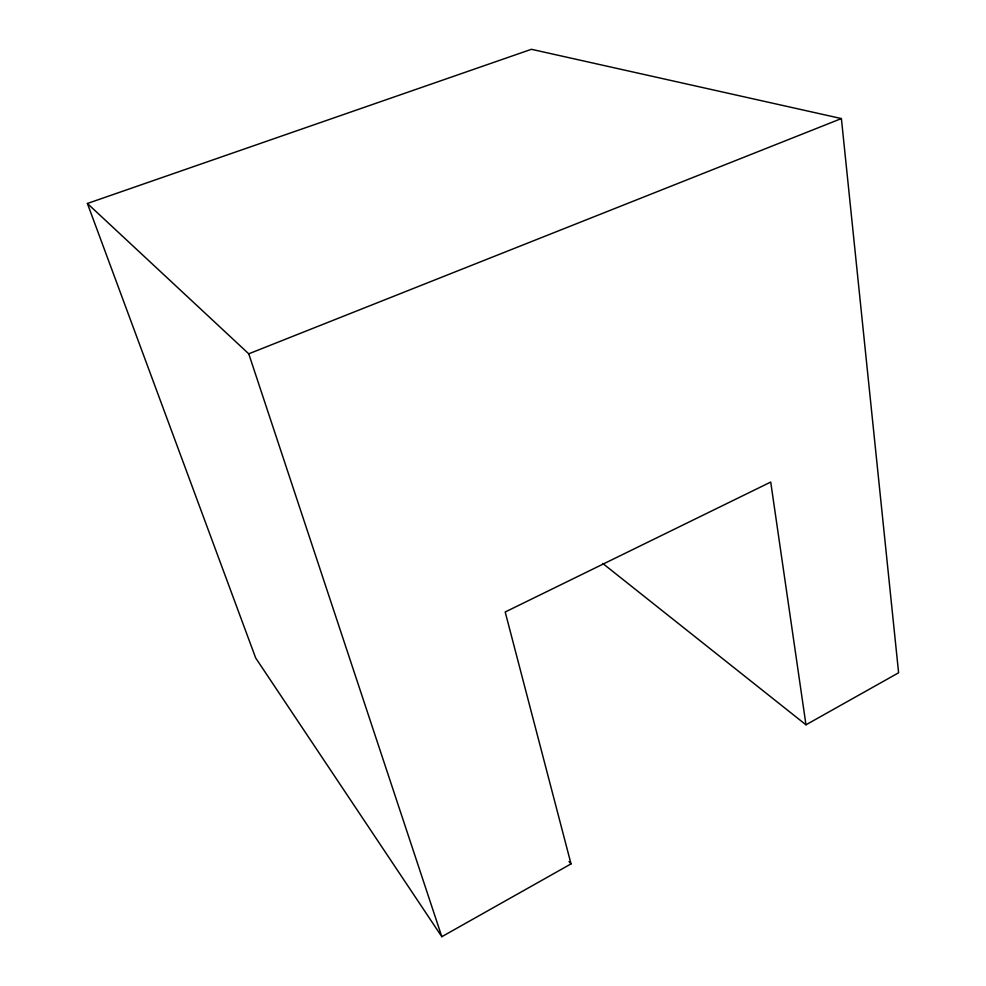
<?xml version="1.0" encoding="UTF-8"?>
<svg xmlns="http://www.w3.org/2000/svg" width="986" height="986" viewBox="0 0 986 986"><rect width="100%" height="100%" fill="white"/><g stroke="black" fill="none" stroke-linecap="round" stroke-linejoin="round"><path stroke-width="1.48" d="M441.814 936.7L571.03 863.896L505.189 611.998L770.719 482.068L805.969 724.809L898.603 672.785L841.391 118.566L531.417 49.3L87.397 203.486L255.682 657.982L441.814 936.7L248.755 353.814L87.397 203.486M248.755 353.814L841.391 118.566M602.705 563.413L805.969 724.809M569.045 861.542L571.03 863.896"/></g></svg>
